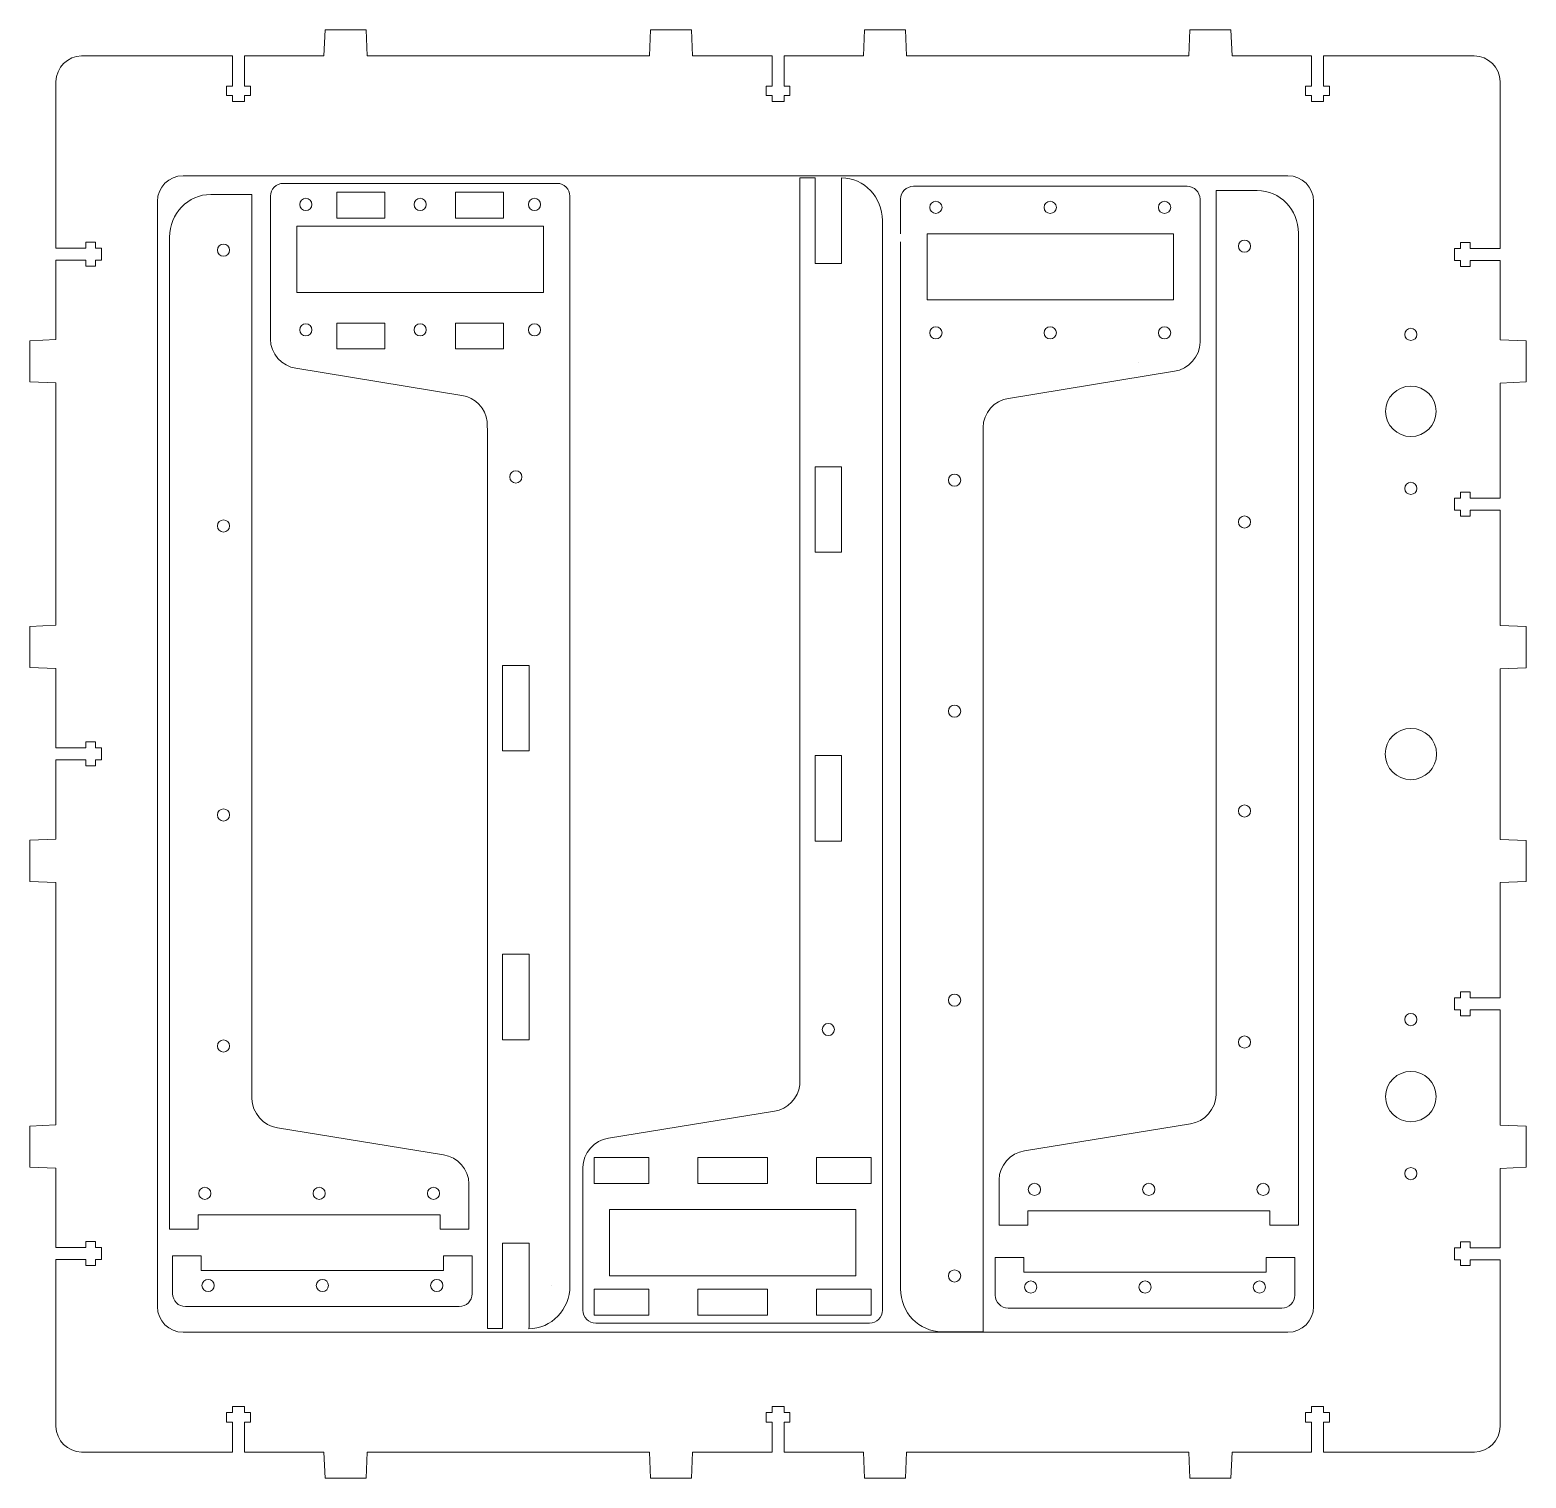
# Model space of a CAD drawing. Header units: inches. Extents: x -117 to 232, y 1197 to 1535.
import ezdxf

# ---------------------------------------------------------------- set-up
doc = ezdxf.new("R2010")
doc.units = ezdxf.units.IN
doc.header["$MEASUREMENT"] = 0
doc.layers.add('Layer 14', color=7, linetype='Continuous')

# ---------------------------------------------------------------- blocks, each defined once
blk = doc.blocks.new('block 5')
at = {"layer": 'Layer 14', "lineweight": 0}
blk.add_open_spline([(97.3, 1244.03), (97.3, 1243.25), (97.94, 1242.61), (98.73, 1242.61), (99.51, 1242.61), (100.15, 1243.25), (100.15, 1244.03), (100.15, 1244.82), (99.51, 1245.46), (98.73, 1245.46), (97.94, 1245.46), (97.3, 1244.82), (97.3, 1244.03)], degree=3, knots=[0, 0, 0, 0, 1, 1, 1, 2, 2, 2, 3, 3, 3, 4, 4, 4, 4], dxfattribs=at)
blk = doc.blocks.new('block 6')
at = {"layer": 'Layer 14', "lineweight": 0}
blk.add_open_spline([(97.3, 1308.48), (97.3, 1307.7), (97.94, 1307.06), (98.73, 1307.06), (99.51, 1307.06), (100.15, 1307.7), (100.15, 1308.48), (100.15, 1309.27), (99.51, 1309.91), (98.73, 1309.91), (97.94, 1309.91), (97.3, 1309.27), (97.3, 1308.48)], degree=3, knots=[0, 0, 0, 0, 1, 1, 1, 2, 2, 2, 3, 3, 3, 4, 4, 4, 4], dxfattribs=at)

msp = doc.modelspace()

# ---------------------------------------------------------------- linework, layer by layer
at = {"layer": 'Layer 14', "lineweight": 0}
for points in [[(5.81, 1499.43), (-58.19, 1499.43)], [(-34.44, 1491.29), (-34.44, 1497.34), (-45.67, 1497.34), (-45.67, 1491.29), (-34.44, 1491.29)], [(-6.72, 1491.29), (-6.72, 1497.34), (-17.94, 1497.34), (-17.94, 1491.29), (-6.72, 1491.29)], [(89.09, 1498.74), (153.09, 1498.74)], [(86.09, 1494.44), (86.09, 1494.44)], [(-84.79, 1486.84), (-84.79, 1254.94)], [(2.61, 1489.39), (2.61, 1473.94), (-54.99, 1473.94), (-54.99, 1489.39), (2.61, 1489.39)], [(92.29, 1487.64), (92.29, 1472.19), (149.89, 1472.19), (149.89, 1487.64), (92.29, 1487.64)], [(179.11, 1487.77), (179.11, 1255.87)], [(86.09, 1241.01), (86.09, 1485.73)], [(-34.44, 1460.74), (-34.44, 1466.79), (-45.67, 1466.79), (-45.67, 1460.74), (-34.44, 1460.74)], [(-6.72, 1460.74), (-6.72, 1466.79), (-17.94, 1466.79), (-17.94, 1460.74), (-6.72, 1460.74)], [(141.81, 1457.6), (141.81, 1457.6)], [(66.11, 1413.19), (72.32, 1413.19), (72.32, 1433.19), (66.11, 1433.19), (66.11, 1413.19)], [(-6.93, 1386.75), (-0.73, 1386.75), (-0.73, 1366.75), (-6.93, 1366.75), (-6.93, 1386.75)], [(66.11, 1345.68), (72.32, 1345.68), (72.32, 1365.68), (66.11, 1365.68), (66.11, 1345.68)], [(-6.93, 1319.24), (-0.73, 1319.24), (-0.73, 1299.24), (-6.93, 1299.24), (-6.93, 1319.24)], [(27.28, 1271.69), (27.28, 1265.64), (14.48, 1265.64), (14.48, 1271.69), (27.28, 1271.69)], [(55.01, 1271.69), (55.01, 1265.64), (38.7, 1265.64), (38.7, 1271.69), (55.01, 1271.69)], [(79.23, 1271.69), (79.23, 1265.64), (66.43, 1265.64), (66.43, 1271.69), (79.23, 1271.69)], [(75.65, 1244.1), (75.65, 1259.55), (18.05, 1259.55), (18.05, 1244.1), (75.65, 1244.1)], [(4.57, 1241.7), (4.57, 1241.7)], [(27.28, 1240.94), (27.28, 1234.89), (14.48, 1234.89), (14.48, 1240.94), (27.28, 1240.94)], [(55, 1240.94), (55, 1234.89), (38.7, 1234.89), (38.7, 1240.94), (55, 1240.94)], [(79.23, 1240.94), (79.23, 1234.89), (66.43, 1234.89), (66.43, 1240.94), (79.23, 1240.94)], [(-81.05, 1236.88), (-17.05, 1236.88)], [(175.24, 1236.53), (111.24, 1236.53)], [(14.85, 1233), (78.85, 1233)]]:
    msp.add_lwpolyline(points, dxfattribs=at)
for points, knots in [([(-38.83, 1535.3), (-38.83, 1535.3), (-48.43, 1535.3), (-48.43, 1535.3), (-48.43, 1535.3), (-48.68, 1529.21), (-48.68, 1529.21), (-48.68, 1529.21), (-67.23, 1529.21), (-67.23, 1529.21), (-67.23, 1529.21), (-67.23, 1522.19), (-67.23, 1522.19), (-67.23, 1522.19), (-65.83, 1522.19), (-65.83, 1522.19), (-65.83, 1522.19), (-65.83, 1519.99), (-65.83, 1519.99), (-65.83, 1519.99), (-67.23, 1519.99), (-67.23, 1519.99), (-67.23, 1519.99), (-67.23, 1518.55), (-67.23, 1518.55), (-67.23, 1518.55), (-70.03, 1518.55), (-70.03, 1518.55), (-70.03, 1518.55), (-70.03, 1519.99), (-70.03, 1519.99), (-70.03, 1519.99), (-71.43, 1519.99), (-71.43, 1519.99), (-71.43, 1519.99), (-71.43, 1522.19), (-71.43, 1522.19), (-71.43, 1522.19), (-70.03, 1522.19), (-70.03, 1522.19), (-70.03, 1522.19), (-70.03, 1529.21), (-70.03, 1529.21), (-70.03, 1529.21), (-86.08, 1529.21), (-86.08, 1529.21), (-86.08, 1529.21), (-105.32, 1529.21), (-105.32, 1529.21), (-108.62, 1529.21), (-111.32, 1526.51), (-111.32, 1523.21), (-111.32, 1523.21), (-111.32, 1503.97), (-111.32, 1503.97), (-111.32, 1503.97), (-111.32, 1500.3), (-111.32, 1500.3), (-111.32, 1500.3), (-111.32, 1484.75), (-111.32, 1484.75), (-111.32, 1484.75), (-111.32, 1484.25), (-111.32, 1484.25), (-111.32, 1484.25), (-104.31, 1484.25), (-104.31, 1484.25), (-104.31, 1484.25), (-104.31, 1485.65), (-104.31, 1485.65), (-104.31, 1485.65), (-102.11, 1485.65), (-102.11, 1485.65), (-102.11, 1485.65), (-102.11, 1484.25), (-102.11, 1484.25), (-102.11, 1484.25), (-100.66, 1484.25), (-100.66, 1484.25), (-100.66, 1484.25), (-100.66, 1481.45), (-100.66, 1481.45), (-100.66, 1481.45), (-102.11, 1481.45), (-102.11, 1481.45), (-102.11, 1481.45), (-102.11, 1480.05), (-102.11, 1480.05), (-102.11, 1480.05), (-104.31, 1480.05), (-104.31, 1480.05), (-104.31, 1480.05), (-104.31, 1481.45), (-104.31, 1481.45), (-104.31, 1481.45), (-111.32, 1481.45), (-111.32, 1481.45), (-111.32, 1481.45), (-111.32, 1480.95), (-111.32, 1480.95), (-111.32, 1480.95), (-111.32, 1462.9), (-111.32, 1462.9), (-111.32, 1462.9), (-117.41, 1462.65), (-117.41, 1462.65), (-117.41, 1462.65), (-117.41, 1453.05), (-117.41, 1453.05), (-117.41, 1453.05), (-111.32, 1452.8), (-111.32, 1452.8), (-111.32, 1452.8), (-111.32, 1396.12), (-111.32, 1396.12), (-111.32, 1396.12), (-117.41, 1395.87), (-117.41, 1395.87), (-117.41, 1395.87), (-117.41, 1386.27), (-117.41, 1386.27), (-117.41, 1386.27), (-111.32, 1386.02), (-111.32, 1386.02), (-111.32, 1386.02), (-111.32, 1367.97), (-111.32, 1367.97), (-111.32, 1367.97), (-111.32, 1367.47), (-111.32, 1367.47), (-111.32, 1367.47), (-104.31, 1367.47), (-104.31, 1367.47), (-104.31, 1367.47), (-104.31, 1368.87), (-104.31, 1368.87), (-104.31, 1368.87), (-102.11, 1368.87), (-102.11, 1368.87), (-102.11, 1368.87), (-102.11, 1367.47), (-102.11, 1367.47), (-102.11, 1367.47), (-100.66, 1367.47), (-100.66, 1367.47), (-100.66, 1367.47), (-100.66, 1364.67), (-100.66, 1364.67), (-100.66, 1364.67), (-102.11, 1364.67), (-102.11, 1364.67), (-102.11, 1364.67), (-102.11, 1363.27), (-102.11, 1363.27), (-102.11, 1363.27), (-104.31, 1363.27), (-104.31, 1363.27), (-104.31, 1363.27), (-104.31, 1364.67), (-104.31, 1364.67), (-104.31, 1364.67), (-111.32, 1364.67), (-111.32, 1364.67), (-111.32, 1364.67), (-111.32, 1364.17), (-111.32, 1364.17), (-111.32, 1364.17), (-111.32, 1346.12), (-111.32, 1346.12), (-111.32, 1346.12), (-117.41, 1345.87), (-117.41, 1345.87), (-117.41, 1345.87), (-117.41, 1336.27), (-117.41, 1336.27), (-117.41, 1336.27), (-111.32, 1336.02), (-111.32, 1336.02), (-111.32, 1336.02), (-111.32, 1279.33), (-111.32, 1279.33), (-111.32, 1279.33), (-117.41, 1279.08), (-117.41, 1279.08), (-117.41, 1279.08), (-117.41, 1269.48), (-117.41, 1269.48), (-117.41, 1269.48), (-111.32, 1269.23), (-111.32, 1269.23), (-111.32, 1269.23), (-111.32, 1251.18), (-111.32, 1251.18), (-111.32, 1251.18), (-111.32, 1250.68), (-111.32, 1250.68), (-111.32, 1250.68), (-104.31, 1250.68), (-104.31, 1250.68), (-104.31, 1250.68), (-104.31, 1252.08), (-104.31, 1252.08), (-104.31, 1252.08), (-102.11, 1252.08), (-102.11, 1252.08), (-102.11, 1252.08), (-102.11, 1250.68), (-102.11, 1250.68), (-102.11, 1250.68), (-100.66, 1250.68), (-100.66, 1250.68), (-100.66, 1250.68), (-100.66, 1247.88), (-100.66, 1247.88), (-100.66, 1247.88), (-102.11, 1247.88), (-102.11, 1247.88), (-102.11, 1247.88), (-102.11, 1246.48), (-102.11, 1246.48), (-102.11, 1246.48), (-104.31, 1246.48), (-104.31, 1246.48), (-104.31, 1246.48), (-104.31, 1247.88), (-104.31, 1247.88), (-104.31, 1247.88), (-111.32, 1247.88), (-111.32, 1247.88), (-111.32, 1247.88), (-111.32, 1247.38), (-111.32, 1247.38), (-111.32, 1247.38), (-111.32, 1231.83), (-111.32, 1231.83), (-111.32, 1231.83), (-111.32, 1208.88), (-111.32, 1208.88), (-111.32, 1205.58), (-108.62, 1202.88), (-105.32, 1202.88), (-105.32, 1202.88), (-86.08, 1202.88), (-86.08, 1202.88), (-86.08, 1202.88), (-70.53, 1202.88), (-70.53, 1202.88), (-70.53, 1202.88), (-70.03, 1202.88), (-70.03, 1202.88), (-70.03, 1202.88), (-70.03, 1209.89), (-70.03, 1209.89), (-70.03, 1209.89), (-71.43, 1209.89), (-71.43, 1209.89), (-71.43, 1209.89), (-71.43, 1212.09), (-71.43, 1212.09), (-71.43, 1212.09), (-70.03, 1212.09), (-70.03, 1212.09), (-70.03, 1212.09), (-70.03, 1213.54), (-70.03, 1213.54), (-70.03, 1213.54), (-67.23, 1213.54), (-67.23, 1213.54), (-67.23, 1213.54), (-67.23, 1212.09), (-67.23, 1212.09), (-67.23, 1212.09), (-65.83, 1212.09), (-65.83, 1212.09), (-65.83, 1212.09), (-65.83, 1209.89), (-65.83, 1209.89), (-65.83, 1209.89), (-67.23, 1209.89), (-67.23, 1209.89), (-67.23, 1209.89), (-67.23, 1202.88), (-67.23, 1202.88), (-67.23, 1202.88), (-66.73, 1202.88), (-66.73, 1202.88), (-66.73, 1202.88), (-48.68, 1202.88), (-48.68, 1202.88), (-48.68, 1202.88), (-48.43, 1196.79), (-48.43, 1196.79), (-48.43, 1196.79), (-38.83, 1196.79), (-38.83, 1196.79), (-38.83, 1196.79), (-38.58, 1202.88), (-38.58, 1202.88), (-38.58, 1202.88), (27.4, 1202.88), (27.4, 1202.88), (27.4, 1202.88), (27.65, 1196.79), (27.65, 1196.79), (27.65, 1196.79), (37.25, 1196.79), (37.25, 1196.79), (37.25, 1196.79), (37.5, 1202.88), (37.5, 1202.88), (37.5, 1202.88), (55.55, 1202.88), (55.55, 1202.88), (55.55, 1202.88), (56.05, 1202.88), (56.05, 1202.88), (56.05, 1202.88), (56.05, 1209.89), (56.05, 1209.89), (56.05, 1209.89), (54.65, 1209.89), (54.65, 1209.89), (54.65, 1209.89), (54.65, 1212.09), (54.65, 1212.09), (54.65, 1212.09), (56.05, 1212.09), (56.05, 1212.09), (56.05, 1212.09), (56.05, 1213.54), (56.05, 1213.54), (56.05, 1213.54), (58.85, 1213.54), (58.85, 1213.54), (58.85, 1213.54), (58.85, 1212.09), (58.85, 1212.09), (58.85, 1212.09), (60.25, 1212.09), (60.25, 1212.09), (60.25, 1212.09), (60.25, 1209.89), (60.25, 1209.89), (60.25, 1209.89), (58.85, 1209.89), (58.85, 1209.89), (58.85, 1209.89), (58.85, 1202.88), (58.85, 1202.88), (58.85, 1202.88), (59.35, 1202.88), (59.35, 1202.88), (59.35, 1202.88), (77.4, 1202.88), (77.4, 1202.88), (77.4, 1202.88), (77.65, 1196.79), (77.65, 1196.79), (77.65, 1196.79), (87.25, 1196.79), (87.25, 1196.79), (87.25, 1196.79), (87.5, 1202.88), (87.5, 1202.88), (87.5, 1202.88), (153.47, 1202.88), (153.47, 1202.88), (153.47, 1202.88), (153.72, 1196.79), (153.72, 1196.79), (153.72, 1196.79), (163.32, 1196.79), (163.32, 1196.79), (163.32, 1196.79), (163.57, 1202.88), (163.57, 1202.88), (163.57, 1202.88), (181.62, 1202.88), (181.62, 1202.88), (181.62, 1202.88), (182.12, 1202.88), (182.12, 1202.88), (182.12, 1202.88), (182.12, 1209.89), (182.12, 1209.89), (182.12, 1209.89), (180.72, 1209.89), (180.72, 1209.89), (180.72, 1209.89), (180.72, 1212.09), (180.72, 1212.09), (180.72, 1212.09), (182.12, 1212.09), (182.12, 1212.09), (182.12, 1212.09), (182.12, 1213.54), (182.12, 1213.54), (182.12, 1213.54), (184.92, 1213.54), (184.92, 1213.54), (184.92, 1213.54), (184.92, 1212.09), (184.92, 1212.09), (184.92, 1212.09), (186.32, 1212.09), (186.32, 1212.09), (186.32, 1212.09), (186.32, 1209.89), (186.32, 1209.89), (186.32, 1209.89), (184.92, 1209.89), (184.92, 1209.89), (184.92, 1209.89), (184.92, 1202.88), (184.92, 1202.88), (184.92, 1202.88), (185.42, 1202.88), (185.42, 1202.88), (185.42, 1202.88), (200.97, 1202.88), (200.97, 1202.88), (200.97, 1202.88), (204.13, 1202.88), (204.13, 1202.88), (204.13, 1202.88), (220.22, 1202.88), (220.22, 1202.88), (223.52, 1202.88), (226.22, 1205.58), (226.22, 1208.88), (226.22, 1208.88), (226.22, 1228.12), (226.22, 1228.12), (226.22, 1228.12), (226.22, 1247.34), (226.22, 1247.34), (226.22, 1247.34), (226.22, 1247.84), (226.22, 1247.84), (226.22, 1247.84), (219.2, 1247.84), (219.2, 1247.84), (219.2, 1247.84), (219.2, 1246.44), (219.2, 1246.44), (219.2, 1246.44), (217, 1246.44), (217, 1246.44), (217, 1246.44), (217, 1247.84), (217, 1247.84), (217, 1247.84), (215.56, 1247.84), (215.56, 1247.84), (215.56, 1247.84), (215.56, 1250.64), (215.56, 1250.64), (215.56, 1250.64), (217, 1250.64), (217, 1250.64), (217, 1250.64), (217, 1252.04), (217, 1252.04), (217, 1252.04), (219.2, 1252.04), (219.2, 1252.04), (219.2, 1252.04), (219.2, 1250.64), (219.2, 1250.64), (219.2, 1250.64), (226.22, 1250.64), (226.22, 1250.64), (226.22, 1250.64), (226.22, 1251.14), (226.22, 1251.14), (226.22, 1251.14), (226.22, 1269.19), (226.22, 1269.19), (226.22, 1269.19), (232.31, 1269.44), (232.31, 1269.44), (232.31, 1269.44), (232.31, 1279.04), (232.31, 1279.04), (232.31, 1279.04), (226.22, 1279.29), (226.22, 1279.29), (226.22, 1279.29), (226.22, 1305.73), (226.22, 1305.73), (226.22, 1305.73), (226.22, 1306.23), (226.22, 1306.23), (226.22, 1306.23), (219.2, 1306.23), (219.2, 1306.23), (219.2, 1306.23), (219.2, 1304.83), (219.2, 1304.83), (219.2, 1304.83), (217, 1304.83), (217, 1304.83), (217, 1304.83), (217, 1306.23), (217, 1306.23), (217, 1306.23), (215.56, 1306.23), (215.56, 1306.23), (215.56, 1306.23), (215.56, 1309.03), (215.56, 1309.03), (215.56, 1309.03), (217, 1309.03), (217, 1309.03), (217, 1309.03), (217, 1310.43), (217, 1310.43), (217, 1310.43), (219.2, 1310.43), (219.2, 1310.43), (219.2, 1310.43), (219.2, 1309.03), (219.2, 1309.03), (219.2, 1309.03), (226.22, 1309.03), (226.22, 1309.03), (226.22, 1309.03), (226.22, 1309.53), (226.22, 1309.53), (226.22, 1309.53), (226.22, 1335.97), (226.22, 1335.97), (226.22, 1335.97), (232.31, 1336.22), (232.31, 1336.22), (232.31, 1336.22), (232.31, 1345.82), (232.31, 1345.82), (232.31, 1345.82), (226.22, 1346.07), (226.22, 1346.07), (226.22, 1346.07), (226.22, 1385.97), (226.22, 1385.97), (226.22, 1385.97), (232.31, 1386.22), (232.31, 1386.22), (232.31, 1386.22), (232.31, 1395.82), (232.31, 1395.82), (232.31, 1395.82), (226.22, 1396.07), (226.22, 1396.07), (226.22, 1396.07), (226.22, 1422.51), (226.22, 1422.51), (226.22, 1422.51), (226.22, 1423.01), (226.22, 1423.01), (226.22, 1423.01), (219.2, 1423.01), (219.2, 1423.01), (219.2, 1423.01), (219.2, 1421.61), (219.2, 1421.61), (219.2, 1421.61), (217, 1421.61), (217, 1421.61), (217, 1421.61), (217, 1423.01), (217, 1423.01), (217, 1423.01), (215.56, 1423.01), (215.56, 1423.01), (215.56, 1423.01), (215.56, 1425.81), (215.56, 1425.81), (215.56, 1425.81), (217, 1425.81), (217, 1425.81), (217, 1425.81), (217, 1427.21), (217, 1427.21), (217, 1427.21), (219.2, 1427.21), (219.2, 1427.21), (219.2, 1427.21), (219.2, 1425.81), (219.2, 1425.81), (219.2, 1425.81), (226.22, 1425.81), (226.22, 1425.81), (226.22, 1425.81), (226.22, 1426.31), (226.22, 1426.31), (226.22, 1426.31), (226.22, 1452.76), (226.22, 1452.76), (226.22, 1452.76), (232.31, 1453.01), (232.31, 1453.01), (232.31, 1453.01), (232.31, 1462.61), (232.31, 1462.61), (232.31, 1462.61), (226.22, 1462.86), (226.22, 1462.86), (226.22, 1462.86), (226.22, 1480.91), (226.22, 1480.91), (226.22, 1480.91), (226.22, 1481.41), (226.22, 1481.41), (226.22, 1481.41), (219.2, 1481.41), (219.2, 1481.41), (219.2, 1481.41), (219.2, 1480.01), (219.2, 1480.01), (219.2, 1480.01), (217, 1480.01), (217, 1480.01), (217, 1480.01), (217, 1481.41), (217, 1481.41), (217, 1481.41), (215.56, 1481.41), (215.56, 1481.41), (215.56, 1481.41), (215.56, 1484.21), (215.56, 1484.21), (215.56, 1484.21), (217, 1484.21), (217, 1484.21), (217, 1484.21), (217, 1485.61), (217, 1485.61), (217, 1485.61), (219.2, 1485.61), (219.2, 1485.61), (219.2, 1485.61), (219.2, 1484.21), (219.2, 1484.21), (219.2, 1484.21), (226.22, 1484.21), (226.22, 1484.21), (226.22, 1484.21), (226.22, 1484.71), (226.22, 1484.71), (226.22, 1484.71), (226.22, 1500.26), (226.22, 1500.26), (226.22, 1500.26), (226.22, 1523.21), (226.22, 1523.21), (226.22, 1526.51), (223.51, 1529.21), (220.21, 1529.21), (220.21, 1529.21), (200.98, 1529.21), (200.98, 1529.21), (200.98, 1529.21), (185.42, 1529.21), (185.42, 1529.21), (185.42, 1529.21), (184.92, 1529.21), (184.92, 1529.21), (184.92, 1529.21), (184.92, 1522.19), (184.92, 1522.19), (184.92, 1522.19), (186.32, 1522.19), (186.32, 1522.19), (186.32, 1522.19), (186.32, 1519.99), (186.32, 1519.99), (186.32, 1519.99), (184.92, 1519.99), (184.92, 1519.99), (184.92, 1519.99), (184.92, 1518.55), (184.92, 1518.55), (184.92, 1518.55), (182.12, 1518.55), (182.12, 1518.55), (182.12, 1518.55), (182.12, 1519.99), (182.12, 1519.99), (182.12, 1519.99), (180.72, 1519.99), (180.72, 1519.99), (180.72, 1519.99), (180.72, 1522.19), (180.72, 1522.19), (180.72, 1522.19), (182.12, 1522.19), (182.12, 1522.19), (182.12, 1522.19), (182.12, 1529.21), (182.12, 1529.21), (182.12, 1529.21), (181.62, 1529.21), (181.62, 1529.21), (181.62, 1529.21), (163.57, 1529.21), (163.57, 1529.21), (163.57, 1529.21), (163.32, 1535.3), (163.32, 1535.3), (163.32, 1535.3), (153.72, 1535.3), (153.72, 1535.3), (153.72, 1535.3), (153.47, 1529.21), (153.47, 1529.21), (153.47, 1529.21), (87.5, 1529.21), (87.5, 1529.21), (87.5, 1529.21), (87.25, 1535.3), (87.25, 1535.3), (87.25, 1535.3), (77.65, 1535.3), (77.65, 1535.3), (77.65, 1535.3), (77.4, 1529.21), (77.4, 1529.21), (77.4, 1529.21), (58.85, 1529.21), (58.85, 1529.21), (58.85, 1529.21), (58.85, 1522.19), (58.85, 1522.19), (58.85, 1522.19), (60.25, 1522.19), (60.25, 1522.19), (60.25, 1522.19), (60.25, 1519.99), (60.25, 1519.99), (60.25, 1519.99), (58.85, 1519.99), (58.85, 1519.99), (58.85, 1519.99), (58.85, 1518.55), (58.85, 1518.55), (58.85, 1518.55), (56.05, 1518.55), (56.05, 1518.55), (56.05, 1518.55), (56.05, 1519.99), (56.05, 1519.99), (56.05, 1519.99), (54.65, 1519.99), (54.65, 1519.99), (54.65, 1519.99), (54.65, 1522.19), (54.65, 1522.19), (54.65, 1522.19), (56.05, 1522.19), (56.05, 1522.19), (56.05, 1522.19), (56.05, 1529.21), (56.05, 1529.21), (56.05, 1529.21), (37.5, 1529.21), (37.5, 1529.21), (37.5, 1529.21), (37.25, 1535.3), (37.25, 1535.3), (37.25, 1535.3), (27.65, 1535.3), (27.65, 1535.3), (27.65, 1535.3), (27.4, 1529.21), (27.4, 1529.21), (27.4, 1529.21), (-38.58, 1529.21), (-38.58, 1529.21), (-38.58, 1529.21), (-38.83, 1535.3), (-38.83, 1535.3)], [0, 0, 0, 0, 1, 1, 1, 2, 2, 2, 3, 3, 3, 4, 4, 4, 5, 5, 5, 6, 6, 6, 7, 7, 7, 8, 8, 8, 9, 9, 9, 10, 10, 10, 11, 11, 11, 12, 12, 12, 13, 13, 13, 14, 14, 14, 15, 15, 15, 16, 16, 16, 17, 17, 17, 18, 18, 18, 19, 19, 19, 20, 20, 20, 21, 21, 21, 22, 22, 22, 23, 23, 23, 24, 24, 24, 25, 25, 25, 26, 26, 26, 27, 27, 27, 28, 28, 28, 29, 29, 29, 30, 30, 30, 31, 31, 31, 32, 32, 32, 33, 33, 33, 34, 34, 34, 35, 35, 35, 36, 36, 36, 37, 37, 37, 38, 38, 38, 39, 39, 39, 40, 40, 40, 41, 41, 41, 42, 42, 42, 43, 43, 43, 44, 44, 44, 45, 45, 45, 46, 46, 46, 47, 47, 47, 48, 48, 48, 49, 49, 49, 50, 50, 50, 51, 51, 51, 52, 52, 52, 53, 53, 53, 54, 54, 54, 55, 55, 55, 56, 56, 56, 57, 57, 57, 58, 58, 58, 59, 59, 59, 60, 60, 60, 61, 61, 61, 62, 62, 62, 63, 63, 63, 64, 64, 64, 65, 65, 65, 66, 66, 66, 67, 67, 67, 68, 68, 68, 69, 69, 69, 70, 70, 70, 71, 71, 71, 72, 72, 72, 73, 73, 73, 74, 74, 74, 75, 75, 75, 76, 76, 76, 77, 77, 77, 78, 78, 78, 79, 79, 79, 80, 80, 80, 81, 81, 81, 82, 82, 82, 83, 83, 83, 84, 84, 84, 85, 85, 85, 86, 86, 86, 87, 87, 87, 88, 88, 88, 89, 89, 89, 90, 90, 90, 91, 91, 91, 92, 92, 92, 93, 93, 93, 94, 94, 94, 95, 95, 95, 96, 96, 96, 97, 97, 97, 98, 98, 98, 99, 99, 99, 100, 100, 100, 101, 101, 101, 102, 102, 102, 103, 103, 103, 104, 104, 104, 105, 105, 105, 106, 106, 106, 107, 107, 107, 108, 108, 108, 109, 109, 109, 110, 110, 110, 111, 111, 111, 112, 112, 112, 113, 113, 113, 114, 114, 114, 115, 115, 115, 116, 116, 116, 117, 117, 117, 118, 118, 118, 119, 119, 119, 120, 120, 120, 121, 121, 121, 122, 122, 122, 123, 123, 123, 124, 124, 124, 125, 125, 125, 126, 126, 126, 127, 127, 127, 128, 128, 128, 129, 129, 129, 130, 130, 130, 131, 131, 131, 132, 132, 132, 133, 133, 133, 134, 134, 134, 135, 135, 135, 136, 136, 136, 137, 137, 137, 138, 138, 138, 139, 139, 139, 140, 140, 140, 141, 141, 141, 142, 142, 142, 143, 143, 143, 144, 144, 144, 145, 145, 145, 146, 146, 146, 147, 147, 147, 148, 148, 148, 149, 149, 149, 150, 150, 150, 151, 151, 151, 152, 152, 152, 153, 153, 153, 154, 154, 154, 155, 155, 155, 156, 156, 156, 157, 157, 157, 158, 158, 158, 159, 159, 159, 160, 160, 160, 161, 161, 161, 162, 162, 162, 163, 163, 163, 164, 164, 164, 165, 165, 165, 166, 166, 166, 167, 167, 167, 168, 168, 168, 169, 169, 169, 170, 170, 170, 171, 171, 171, 172, 172, 172, 173, 173, 173, 174, 174, 174, 175, 175, 175, 176, 176, 176, 177, 177, 177, 178, 178, 178, 179, 179, 179, 180, 180, 180, 181, 181, 181, 182, 182, 182, 183, 183, 183, 184, 184, 184, 185, 185, 185, 186, 186, 186, 187, 187, 187, 188, 188, 188, 189, 189, 189, 190, 190, 190, 191, 191, 191, 192, 192, 192, 193, 193, 193, 194, 194, 194, 195, 195, 195, 196, 196, 196, 197, 197, 197, 198, 198, 198, 199, 199, 199, 200, 200, 200, 201, 201, 201, 202, 202, 202, 203, 203, 203, 204, 204, 204, 205, 205, 205, 206, 206, 206, 207, 207, 207, 208, 208, 208, 209, 209, 209, 210, 210, 210, 211, 211, 211, 212, 212, 212, 213, 213, 213, 214, 214, 214, 215, 215, 215, 216, 216, 216, 217, 217, 217, 218, 218, 218, 219, 219, 219, 220, 220, 220, 221, 221, 221, 222, 222, 222, 223, 223, 223, 224, 224, 224, 225, 225, 225, 226, 226, 226, 227, 227, 227, 228, 228, 228, 229, 229, 229, 230, 230, 230, 231, 231, 231, 232, 232, 232, 233, 233, 233, 234, 234, 234, 235, 235, 235, 236, 236, 236, 237, 237, 237, 238, 238, 238, 239, 239, 239, 240, 240, 240, 241, 241, 241, 242, 242, 242, 243, 243, 243, 244, 244, 244, 245, 245, 245, 246, 246, 246, 247, 247, 247, 248, 248, 248, 249, 249, 249, 250, 250, 250, 251, 251, 251, 252, 252, 252, 253, 253, 253, 254, 254, 254, 255, 255, 255, 256, 256, 256, 257, 257, 257, 258, 258, 258, 259, 259, 259, 260, 260, 260, 260]), ([(-81.62, 1501.21), (-84.91, 1501.21), (-87.61, 1498.51), (-87.61, 1495.21), (-87.61, 1495.21), (-87.61, 1236.88), (-87.61, 1236.88), (-87.61, 1233.58), (-84.91, 1230.88), (-81.61, 1230.88), (-81.61, 1230.88), (176.64, 1230.88), (176.64, 1230.88), (179.94, 1230.88), (182.64, 1233.58), (182.64, 1236.88), (182.64, 1236.88), (182.64, 1495.21), (182.64, 1495.21), (182.64, 1498.51), (179.94, 1501.21), (176.64, 1501.21), (176.64, 1501.21), (-81.62, 1501.21), (-81.62, 1501.21)], [0, 0, 0, 0, 1, 1, 1, 2, 2, 2, 3, 3, 3, 4, 4, 4, 5, 5, 5, 6, 6, 6, 7, 7, 7, 8, 8, 8, 8]), ([(78.85, 1233), (80.5, 1233), (81.85, 1234.35), (81.85, 1236), (81.85, 1236), (81.85, 1487.55), (81.85, 1487.55), (81.85, 1487.55), (81.85, 1490.73), (81.85, 1490.73), (81.85, 1496.19), (77.57, 1500.67), (72.32, 1500.73), (72.32, 1500.73), (72.32, 1480.73), (72.32, 1480.73), (72.32, 1480.73), (66.11, 1480.73), (66.11, 1480.73), (66.11, 1480.73), (66.11, 1500.69), (66.11, 1500.69), (66.11, 1500.69), (66.11, 1500.71), (66.11, 1500.71), (66.11, 1500.71), (62.58, 1500.69), (62.58, 1500.69), (62.58, 1500.69), (62.58, 1480.69), (62.58, 1480.69), (62.58, 1480.69), (62.58, 1419.69), (62.58, 1419.69), (62.58, 1419.69), (62.58, 1288.69), (62.58, 1288.69), (62.58, 1288.69), (62.54, 1288.69), (62.54, 1288.69), (62.21, 1285.65), (59.68, 1282.97), (56.62, 1282.57), (56.62, 1282.57), (17.8, 1276.22), (17.8, 1276.22), (14.53, 1275.79), (11.85, 1272.75), (11.85, 1269.44), (11.85, 1269.44), (11.85, 1239.94), (11.85, 1239.94), (11.85, 1239.94), (11.85, 1236), (11.85, 1236), (11.85, 1234.35), (13.2, 1233), (14.85, 1233)], [0, 0, 0, 0, 1, 1, 1, 2, 2, 2, 3, 3, 3, 4, 4, 4, 5, 5, 5, 6, 6, 6, 7, 7, 7, 8, 8, 8, 9, 9, 9, 10, 10, 10, 11, 11, 11, 12, 12, 12, 13, 13, 13, 14, 14, 14, 15, 15, 15, 16, 16, 16, 17, 17, 17, 18, 18, 18, 19, 19, 19, 19]), ([(-84.79, 1254.94), (-84.79, 1254.94), (-78.09, 1254.94), (-78.09, 1254.94), (-78.09, 1254.94), (-78.09, 1258.34), (-78.09, 1258.34), (-78.09, 1258.34), (-21.49, 1258.34), (-21.49, 1258.34), (-21.49, 1258.34), (-21.49, 1254.94), (-21.49, 1254.94), (-21.49, 1254.94), (-14.79, 1254.94), (-14.79, 1254.94), (-14.79, 1254.94), (-14.79, 1265.56), (-14.79, 1265.56), (-14.79, 1268.86), (-17.47, 1271.91), (-20.74, 1272.33), (-20.74, 1272.33), (-59.56, 1278.69), (-59.56, 1278.69), (-62.83, 1279.11), (-65.51, 1282.16), (-65.51, 1285.46), (-65.51, 1285.46), (-65.51, 1293.07), (-65.51, 1293.07), (-65.51, 1293.07), (-65.51, 1488.72), (-65.51, 1488.72), (-65.51, 1488.72), (-65.51, 1496.84), (-65.51, 1496.84), (-65.51, 1496.84), (-72.22, 1496.84), (-72.22, 1496.84), (-72.22, 1496.84), (-75.15, 1496.84), (-75.15, 1496.84), (-80.45, 1496.84), (-84.79, 1492.34), (-84.79, 1486.84)], [0, 0, 0, 0, 1, 1, 1, 2, 2, 2, 3, 3, 3, 4, 4, 4, 5, 5, 5, 6, 6, 6, 7, 7, 7, 8, 8, 8, 9, 9, 9, 10, 10, 10, 11, 11, 11, 12, 12, 12, 13, 13, 13, 14, 14, 14, 15, 15, 15, 15]), ([(8.81, 1241.7), (8.81, 1236.2), (4.47, 1231.7), (-0.83, 1231.7), (-0.83, 1231.7), (-0.73, 1232.24), (-0.73, 1232.24), (-0.73, 1232.24), (-0.73, 1251.7), (-0.73, 1251.7), (-0.73, 1251.7), (-6.93, 1251.7), (-6.93, 1251.7), (-6.93, 1251.7), (-6.93, 1231.74), (-6.93, 1231.74), (-6.93, 1231.74), (-7.03, 1231.74), (-7.03, 1231.74), (-7.03, 1231.74), (-10.47, 1231.74), (-10.47, 1231.74), (-10.47, 1231.74), (-10.47, 1312.74), (-10.47, 1312.74), (-10.47, 1312.74), (-10.47, 1440.72), (-10.47, 1440.72), (-10.47, 1440.72), (-10.51, 1443.74), (-10.51, 1443.74), (-10.84, 1446.78), (-13.37, 1449.46), (-16.42, 1449.86), (-16.42, 1449.86), (-55.24, 1456.21), (-55.24, 1456.21), (-58.51, 1456.64), (-61.19, 1459.69), (-61.19, 1462.99), (-61.19, 1462.99), (-61.19, 1492.49), (-61.19, 1492.49), (-61.19, 1492.49), (-61.19, 1496.43), (-61.19, 1496.43), (-61.19, 1498.08), (-59.84, 1499.43), (-58.19, 1499.43)], [0, 0, 0, 0, 1, 1, 1, 2, 2, 2, 3, 3, 3, 4, 4, 4, 5, 5, 5, 6, 6, 6, 7, 7, 7, 8, 8, 8, 9, 9, 9, 10, 10, 10, 11, 11, 11, 12, 12, 12, 13, 13, 13, 14, 14, 14, 15, 15, 15, 16, 16, 16, 16]), ([(5.81, 1499.43), (7.46, 1499.43), (8.81, 1498.08), (8.81, 1496.43), (8.81, 1496.43), (8.81, 1244.88), (8.81, 1244.88), (8.81, 1244.88), (8.81, 1241.7), (8.81, 1241.7)], [0, 0, 0, 0, 1, 1, 1, 2, 2, 2, 3, 3, 3, 3]), ([(89.09, 1498.74), (87.44, 1498.74), (86.09, 1497.39), (86.09, 1495.74), (86.09, 1495.74), (86.09, 1487.63), (86.09, 1487.63)], [0, 0, 0, 0, 1, 1, 1, 2, 2, 2, 2]), ([(153.09, 1498.74), (154.74, 1498.74), (156.09, 1497.39), (156.09, 1495.74), (156.09, 1495.74), (156.09, 1462.3), (156.09, 1462.3), (156.09, 1459), (153.41, 1455.95), (150.14, 1455.52), (150.14, 1455.52), (111.32, 1449.17), (111.32, 1449.17), (108.05, 1448.74), (105.37, 1445.69), (105.37, 1442.39), (105.37, 1442.39), (105.37, 1231.01), (105.37, 1231.01), (105.37, 1231.01), (98.93, 1231.01), (98.93, 1231.01), (98.93, 1231.01), (95.73, 1231.01), (95.73, 1231.01), (90.43, 1231.01), (86.09, 1235.51), (86.09, 1241.01)], [0, 0, 0, 0, 1, 1, 1, 2, 2, 2, 3, 3, 3, 4, 4, 4, 5, 5, 5, 6, 6, 6, 7, 7, 7, 8, 8, 8, 9, 9, 9, 9]), ([(179.11, 1255.87), (179.11, 1255.87), (172.41, 1255.87), (172.41, 1255.87), (172.41, 1255.87), (172.41, 1259.27), (172.41, 1259.27), (172.41, 1259.27), (115.81, 1259.27), (115.81, 1259.27), (115.81, 1259.27), (115.81, 1255.87), (115.81, 1255.87), (115.81, 1255.87), (109.11, 1255.87), (109.11, 1255.87), (109.11, 1255.87), (109.11, 1266.49), (109.11, 1266.49), (109.11, 1269.79), (111.79, 1272.83), (115.06, 1273.26), (115.06, 1273.26), (153.88, 1279.61), (153.88, 1279.61), (157.15, 1280.04), (159.83, 1283.09), (159.83, 1286.39), (159.83, 1286.39), (159.83, 1294), (159.83, 1294), (159.83, 1294), (159.83, 1489.65), (159.83, 1489.65), (159.83, 1489.65), (159.83, 1497.77), (159.83, 1497.77), (159.83, 1497.77), (166.54, 1497.77), (166.54, 1497.77), (166.54, 1497.77), (169.47, 1497.77), (169.47, 1497.77), (174.77, 1497.77), (179.11, 1493.27), (179.11, 1487.77)], [0, 0, 0, 0, 1, 1, 1, 2, 2, 2, 3, 3, 3, 4, 4, 4, 5, 5, 5, 6, 6, 6, 7, 7, 7, 8, 8, 8, 9, 9, 9, 10, 10, 10, 11, 11, 11, 12, 12, 12, 13, 13, 13, 14, 14, 14, 15, 15, 15, 15]), ([(-51.49, 1494.51), (-51.49, 1493.73), (-52.13, 1493.09), (-52.92, 1493.09), (-53.7, 1493.09), (-54.34, 1493.73), (-54.34, 1494.51), (-54.34, 1495.3), (-53.7, 1495.94), (-52.92, 1495.94), (-52.13, 1495.94), (-51.49, 1495.3), (-51.49, 1494.51)], [0, 0, 0, 0, 1, 1, 1, 2, 2, 2, 3, 3, 3, 4, 4, 4, 4]), ([(-24.77, 1494.51), (-24.77, 1493.73), (-25.41, 1493.09), (-26.19, 1493.09), (-26.98, 1493.09), (-27.62, 1493.73), (-27.62, 1494.51), (-27.62, 1495.3), (-26.98, 1495.94), (-26.19, 1495.94), (-25.41, 1495.94), (-24.77, 1495.3), (-24.77, 1494.51)], [0, 0, 0, 0, 1, 1, 1, 2, 2, 2, 3, 3, 3, 4, 4, 4, 4]), ([(1.96, 1494.51), (1.96, 1493.73), (1.32, 1493.09), (0.53, 1493.09), (-0.26, 1493.09), (-0.89, 1493.73), (-0.89, 1494.51), (-0.89, 1495.3), (-0.26, 1495.94), (0.53, 1495.94), (1.32, 1495.94), (1.96, 1495.3), (1.96, 1494.51)], [0, 0, 0, 0, 1, 1, 1, 2, 2, 2, 3, 3, 3, 4, 4, 4, 4]), ([(92.94, 1493.82), (92.94, 1493.04), (93.58, 1492.4), (94.36, 1492.4), (95.15, 1492.4), (95.79, 1493.04), (95.79, 1493.82), (95.79, 1494.61), (95.15, 1495.25), (94.36, 1495.25), (93.58, 1495.25), (92.94, 1494.61), (92.94, 1493.82)], [0, 0, 0, 0, 1, 1, 1, 2, 2, 2, 3, 3, 3, 4, 4, 4, 4]), ([(119.66, 1493.82), (119.66, 1493.03), (120.3, 1492.4), (121.09, 1492.4), (121.88, 1492.4), (122.51, 1493.03), (122.51, 1493.82), (122.51, 1494.61), (121.88, 1495.25), (121.09, 1495.25), (120.3, 1495.25), (119.66, 1494.61), (119.66, 1493.82)], [0, 0, 0, 0, 1, 1, 1, 2, 2, 2, 3, 3, 3, 4, 4, 4, 4]), ([(146.39, 1493.82), (146.39, 1493.03), (147.03, 1492.4), (147.81, 1492.4), (148.6, 1492.4), (149.24, 1493.03), (149.24, 1493.82), (149.24, 1494.61), (148.6, 1495.25), (147.81, 1495.25), (147.03, 1495.25), (146.39, 1494.61), (146.39, 1493.82)], [0, 0, 0, 0, 1, 1, 1, 2, 2, 2, 3, 3, 3, 4, 4, 4, 4]), ([(-73.58, 1483.82), (-73.58, 1484.61), (-72.94, 1485.24), (-72.15, 1485.24), (-71.37, 1485.24), (-70.73, 1484.61), (-70.73, 1483.82), (-70.73, 1483.03), (-71.37, 1482.39), (-72.15, 1482.39), (-72.94, 1482.39), (-73.58, 1483.03), (-73.58, 1483.82)], [0, 0, 0, 0, 1, 1, 1, 2, 2, 2, 3, 3, 3, 4, 4, 4, 4]), ([(167.89, 1484.75), (167.89, 1485.53), (167.26, 1486.17), (166.47, 1486.17), (165.68, 1486.17), (165.05, 1485.53), (165.05, 1484.75), (165.05, 1483.96), (165.68, 1483.32), (166.47, 1483.32), (167.26, 1483.32), (167.89, 1483.96), (167.89, 1484.75)], [0, 0, 0, 0, 1, 1, 1, 2, 2, 2, 3, 3, 3, 4, 4, 4, 4]), ([(-51.49, 1465.2), (-51.49, 1464.41), (-52.13, 1463.77), (-52.92, 1463.77), (-53.7, 1463.77), (-54.34, 1464.41), (-54.34, 1465.2), (-54.34, 1465.99), (-53.7, 1466.62), (-52.92, 1466.62), (-52.13, 1466.62), (-51.49, 1465.99), (-51.49, 1465.2)], [0, 0, 0, 0, 1, 1, 1, 2, 2, 2, 3, 3, 3, 4, 4, 4, 4]), ([(-24.77, 1465.2), (-24.77, 1464.41), (-25.4, 1463.77), (-26.19, 1463.77), (-26.98, 1463.77), (-27.62, 1464.41), (-27.62, 1465.2), (-27.62, 1465.99), (-26.98, 1466.62), (-26.19, 1466.62), (-25.4, 1466.62), (-24.77, 1465.99), (-24.77, 1465.2)], [0, 0, 0, 0, 1, 1, 1, 2, 2, 2, 3, 3, 3, 4, 4, 4, 4]), ([(1.96, 1465.2), (1.96, 1464.41), (1.32, 1463.77), (0.53, 1463.77), (-0.25, 1463.77), (-0.89, 1464.41), (-0.89, 1465.2), (-0.89, 1465.99), (-0.25, 1466.62), (0.53, 1466.62), (1.32, 1466.62), (1.96, 1465.99), (1.96, 1465.2)], [0, 0, 0, 0, 1, 1, 1, 2, 2, 2, 3, 3, 3, 4, 4, 4, 4]), ([(92.94, 1464.51), (92.94, 1463.72), (93.58, 1463.08), (94.36, 1463.08), (95.15, 1463.08), (95.79, 1463.72), (95.79, 1464.51), (95.79, 1465.29), (95.15, 1465.93), (94.36, 1465.93), (93.58, 1465.93), (92.94, 1465.29), (92.94, 1464.51)], [0, 0, 0, 0, 1, 1, 1, 2, 2, 2, 3, 3, 3, 4, 4, 4, 4]), ([(119.66, 1464.51), (119.66, 1463.72), (120.3, 1463.08), (121.09, 1463.08), (121.88, 1463.08), (122.51, 1463.72), (122.51, 1464.51), (122.51, 1465.29), (121.88, 1465.93), (121.09, 1465.93), (120.3, 1465.93), (119.66, 1465.29), (119.66, 1464.51)], [0, 0, 0, 0, 1, 1, 1, 2, 2, 2, 3, 3, 3, 4, 4, 4, 4]), ([(146.39, 1464.51), (146.39, 1463.72), (147.03, 1463.08), (147.81, 1463.08), (148.6, 1463.08), (149.24, 1463.72), (149.24, 1464.51), (149.24, 1465.29), (148.6, 1465.93), (147.81, 1465.93), (147.03, 1465.93), (146.39, 1465.29), (146.39, 1464.51)], [0, 0, 0, 0, 1, 1, 1, 2, 2, 2, 3, 3, 3, 4, 4, 4, 4]), ([(205.38, 1465.56), (204.59, 1465.56), (203.95, 1464.92), (203.95, 1464.13), (203.95, 1463.34), (204.59, 1462.71), (205.38, 1462.71), (206.16, 1462.71), (206.8, 1463.34), (206.8, 1464.13), (206.8, 1464.92), (206.16, 1465.56), (205.38, 1465.56)], [0, 0, 0, 0, 1, 1, 1, 2, 2, 2, 3, 3, 3, 4, 4, 4, 4]), ([(205.38, 1452.03), (202.12, 1452.03), (199.48, 1449.39), (199.48, 1446.13), (199.48, 1442.87), (202.12, 1440.23), (205.38, 1440.23), (208.63, 1440.23), (211.28, 1442.87), (211.28, 1446.13), (211.28, 1449.39), (208.63, 1452.03), (205.38, 1452.03)], [0, 0, 0, 0, 1, 1, 1, 2, 2, 2, 3, 3, 3, 4, 4, 4, 4]), ([(-2.41, 1430.8), (-2.41, 1430.01), (-3.04, 1429.38), (-3.83, 1429.38), (-4.62, 1429.38), (-5.26, 1430.01), (-5.26, 1430.8), (-5.26, 1431.59), (-4.62, 1432.23), (-3.83, 1432.23), (-3.04, 1432.23), (-2.41, 1431.59), (-2.41, 1430.8)], [0, 0, 0, 0, 1, 1, 1, 2, 2, 2, 3, 3, 3, 4, 4, 4, 4]), ([(97.3, 1430.07), (97.3, 1429.28), (97.94, 1428.64), (98.73, 1428.64), (99.51, 1428.64), (100.15, 1429.28), (100.15, 1430.07), (100.15, 1430.86), (99.51, 1431.49), (98.73, 1431.49), (97.94, 1431.49), (97.3, 1430.86), (97.3, 1430.07)], [0, 0, 0, 0, 1, 1, 1, 2, 2, 2, 3, 3, 3, 4, 4, 4, 4]), ([(205.38, 1429.56), (204.59, 1429.56), (203.95, 1428.92), (203.95, 1428.13), (203.95, 1427.34), (204.59, 1426.71), (205.38, 1426.71), (206.16, 1426.71), (206.8, 1427.34), (206.8, 1428.13), (206.8, 1428.92), (206.16, 1429.56), (205.38, 1429.56)], [0, 0, 0, 0, 1, 1, 1, 2, 2, 2, 3, 3, 3, 4, 4, 4, 4]), ([(-73.58, 1419.35), (-73.58, 1420.13), (-72.94, 1420.77), (-72.15, 1420.77), (-71.37, 1420.77), (-70.73, 1420.13), (-70.73, 1419.35), (-70.73, 1418.56), (-71.37, 1417.92), (-72.15, 1417.92), (-72.94, 1417.92), (-73.58, 1418.56), (-73.58, 1419.35)], [0, 0, 0, 0, 1, 1, 1, 2, 2, 2, 3, 3, 3, 4, 4, 4, 4]), ([(167.89, 1420.28), (167.89, 1421.06), (167.26, 1421.7), (166.47, 1421.7), (165.68, 1421.7), (165.05, 1421.06), (165.05, 1420.28), (165.05, 1419.49), (165.68, 1418.85), (166.47, 1418.85), (167.26, 1418.85), (167.89, 1419.49), (167.89, 1420.28)], [0, 0, 0, 0, 1, 1, 1, 2, 2, 2, 3, 3, 3, 4, 4, 4, 4]), ([(97.3, 1376.06), (97.3, 1375.27), (97.94, 1374.63), (98.73, 1374.63), (99.51, 1374.63), (100.15, 1375.27), (100.15, 1376.06), (100.15, 1376.85), (99.51, 1377.48), (98.73, 1377.48), (97.94, 1377.48), (97.3, 1376.85), (97.3, 1376.06)], [0, 0, 0, 0, 1, 1, 1, 2, 2, 2, 3, 3, 3, 4, 4, 4, 4]), ([(205.38, 1372.04), (202.06, 1372.04), (199.38, 1369.36), (199.38, 1366.04), (199.38, 1362.73), (202.06, 1360.04), (205.38, 1360.04), (208.69, 1360.04), (211.38, 1362.73), (211.38, 1366.04), (211.38, 1369.36), (208.69, 1372.04), (205.38, 1372.04)], [0, 0, 0, 0, 1, 1, 1, 2, 2, 2, 3, 3, 3, 4, 4, 4, 4]), ([(167.89, 1352.72), (167.89, 1353.51), (167.26, 1354.15), (166.47, 1354.15), (165.68, 1354.15), (165.05, 1353.51), (165.05, 1352.72), (165.05, 1351.93), (165.68, 1351.3), (166.47, 1351.3), (167.26, 1351.3), (167.89, 1351.93), (167.89, 1352.72)], [0, 0, 0, 0, 1, 1, 1, 2, 2, 2, 3, 3, 3, 4, 4, 4, 4]), ([(-73.58, 1351.79), (-73.58, 1352.58), (-72.94, 1353.22), (-72.15, 1353.22), (-71.37, 1353.22), (-70.73, 1352.58), (-70.73, 1351.79), (-70.73, 1351), (-71.37, 1350.37), (-72.15, 1350.37), (-72.94, 1350.37), (-73.58, 1351), (-73.58, 1351.79)], [0, 0, 0, 0, 1, 1, 1, 2, 2, 2, 3, 3, 3, 4, 4, 4, 4]), ([(205.38, 1305.38), (204.59, 1305.38), (203.95, 1304.74), (203.95, 1303.96), (203.95, 1303.17), (204.59, 1302.53), (205.38, 1302.53), (206.16, 1302.53), (206.8, 1303.17), (206.8, 1303.96), (206.8, 1304.74), (206.16, 1305.38), (205.38, 1305.38)], [0, 0, 0, 0, 1, 1, 1, 2, 2, 2, 3, 3, 3, 4, 4, 4, 4]), ([(70.64, 1301.63), (70.64, 1302.42), (70, 1303.06), (69.22, 1303.06), (68.43, 1303.06), (67.79, 1302.42), (67.79, 1301.63), (67.79, 1300.84), (68.43, 1300.21), (69.22, 1300.21), (70, 1300.21), (70.64, 1300.84), (70.64, 1301.63)], [0, 0, 0, 0, 1, 1, 1, 2, 2, 2, 3, 3, 3, 4, 4, 4, 4]), ([(-73.58, 1297.78), (-73.58, 1298.57), (-72.94, 1299.21), (-72.15, 1299.21), (-71.37, 1299.21), (-70.73, 1298.57), (-70.73, 1297.78), (-70.73, 1297), (-71.37, 1296.36), (-72.15, 1296.36), (-72.94, 1296.36), (-73.58, 1297), (-73.58, 1297.78)], [0, 0, 0, 0, 1, 1, 1, 2, 2, 2, 3, 3, 3, 4, 4, 4, 4]), ([(167.89, 1298.71), (167.89, 1299.5), (167.26, 1300.14), (166.47, 1300.14), (165.68, 1300.14), (165.05, 1299.5), (165.05, 1298.71), (165.05, 1297.92), (165.68, 1297.29), (166.47, 1297.29), (167.26, 1297.29), (167.89, 1297.92), (167.89, 1298.71)], [0, 0, 0, 0, 1, 1, 1, 2, 2, 2, 3, 3, 3, 4, 4, 4, 4]), ([(205.38, 1291.86), (202.12, 1291.86), (199.48, 1289.22), (199.48, 1285.96), (199.48, 1282.7), (202.12, 1280.06), (205.38, 1280.06), (208.63, 1280.06), (211.28, 1282.7), (211.28, 1285.96), (211.28, 1289.22), (208.63, 1291.86), (205.38, 1291.86)], [0, 0, 0, 0, 1, 1, 1, 2, 2, 2, 3, 3, 3, 4, 4, 4, 4]), ([(205.38, 1269.38), (204.59, 1269.38), (203.95, 1268.74), (203.95, 1267.96), (203.95, 1267.17), (204.59, 1266.53), (205.38, 1266.53), (206.16, 1266.53), (206.8, 1267.17), (206.8, 1267.96), (206.8, 1268.74), (206.16, 1269.38), (205.38, 1269.38)], [0, 0, 0, 0, 1, 1, 1, 2, 2, 2, 3, 3, 3, 4, 4, 4, 4]), ([(-77.94, 1263.34), (-77.94, 1264.13), (-77.3, 1264.77), (-76.52, 1264.77), (-75.73, 1264.77), (-75.09, 1264.13), (-75.09, 1263.34), (-75.09, 1262.56), (-75.73, 1261.92), (-76.52, 1261.92), (-77.3, 1261.92), (-77.94, 1262.56), (-77.94, 1263.34)], [0, 0, 0, 0, 1, 1, 1, 2, 2, 2, 3, 3, 3, 4, 4, 4, 4]), ([(-51.22, 1263.34), (-51.22, 1264.13), (-50.58, 1264.77), (-49.79, 1264.77), (-49.01, 1264.77), (-48.37, 1264.13), (-48.37, 1263.34), (-48.37, 1262.56), (-49.01, 1261.92), (-49.79, 1261.92), (-50.58, 1261.92), (-51.22, 1262.56), (-51.22, 1263.34)], [0, 0, 0, 0, 1, 1, 1, 2, 2, 2, 3, 3, 3, 4, 4, 4, 4]), ([(-24.49, 1263.34), (-24.49, 1264.13), (-23.86, 1264.77), (-23.07, 1264.77), (-22.28, 1264.77), (-21.64, 1264.13), (-21.64, 1263.34), (-21.64, 1262.56), (-22.28, 1261.92), (-23.07, 1261.92), (-23.86, 1261.92), (-24.49, 1262.56), (-24.49, 1263.34)], [0, 0, 0, 0, 1, 1, 1, 2, 2, 2, 3, 3, 3, 4, 4, 4, 4]), ([(118.81, 1264.27), (118.81, 1265.06), (118.17, 1265.7), (117.38, 1265.7), (116.6, 1265.7), (115.96, 1265.06), (115.96, 1264.27), (115.96, 1263.49), (116.6, 1262.85), (117.38, 1262.85), (118.17, 1262.85), (118.81, 1263.49), (118.81, 1264.27)], [0, 0, 0, 0, 1, 1, 1, 2, 2, 2, 3, 3, 3, 4, 4, 4, 4]), ([(145.53, 1264.27), (145.53, 1265.06), (144.9, 1265.7), (144.11, 1265.7), (143.32, 1265.7), (142.68, 1265.06), (142.68, 1264.27), (142.68, 1263.49), (143.32, 1262.85), (144.11, 1262.85), (144.9, 1262.85), (145.53, 1263.49), (145.53, 1264.27)], [0, 0, 0, 0, 1, 1, 1, 2, 2, 2, 3, 3, 3, 4, 4, 4, 4]), ([(172.26, 1264.27), (172.26, 1265.06), (171.62, 1265.7), (170.83, 1265.7), (170.05, 1265.7), (169.41, 1265.06), (169.41, 1264.27), (169.41, 1263.49), (170.05, 1262.85), (170.83, 1262.85), (171.62, 1262.85), (172.26, 1263.49), (172.26, 1264.27)], [0, 0, 0, 0, 1, 1, 1, 2, 2, 2, 3, 3, 3, 4, 4, 4, 4]), ([(-17.05, 1236.88), (-15.4, 1236.88), (-14.05, 1238.23), (-14.05, 1239.88), (-14.05, 1239.88), (-14.05, 1248.7), (-14.05, 1248.7), (-14.05, 1248.7), (-20.75, 1248.7), (-20.75, 1248.7), (-20.75, 1248.7), (-20.75, 1245.31), (-20.75, 1245.31), (-20.75, 1245.31), (-77.35, 1245.31), (-77.35, 1245.31), (-77.35, 1245.31), (-77.35, 1248.7), (-77.35, 1248.7), (-77.35, 1248.7), (-84.05, 1248.7), (-84.05, 1248.7), (-84.05, 1248.7), (-84.05, 1239.88), (-84.05, 1239.88), (-84.05, 1238.23), (-82.7, 1236.88), (-81.05, 1236.88)], [0, 0, 0, 0, 1, 1, 1, 2, 2, 2, 3, 3, 3, 4, 4, 4, 5, 5, 5, 6, 6, 6, 7, 7, 7, 8, 8, 8, 9, 9, 9, 9]), ([(111.24, 1236.53), (109.59, 1236.53), (108.24, 1237.88), (108.24, 1239.53), (108.24, 1239.53), (108.24, 1248.35), (108.24, 1248.35), (108.24, 1248.35), (114.94, 1248.35), (114.94, 1248.35), (114.94, 1248.35), (114.94, 1244.95), (114.94, 1244.95), (114.94, 1244.95), (171.54, 1244.95), (171.54, 1244.95), (171.54, 1244.95), (171.54, 1248.35), (171.54, 1248.35), (171.54, 1248.35), (178.24, 1248.35), (178.24, 1248.35), (178.24, 1248.35), (178.24, 1239.53), (178.24, 1239.53), (178.24, 1237.88), (176.89, 1236.53), (175.24, 1236.53)], [0, 0, 0, 0, 1, 1, 1, 2, 2, 2, 3, 3, 3, 4, 4, 4, 5, 5, 5, 6, 6, 6, 7, 7, 7, 8, 8, 8, 9, 9, 9, 9]), ([(-74.35, 1241.8), (-74.35, 1242.58), (-74.99, 1243.22), (-75.78, 1243.22), (-76.56, 1243.22), (-77.2, 1242.58), (-77.2, 1241.8), (-77.2, 1241.01), (-76.56, 1240.37), (-75.78, 1240.37), (-74.99, 1240.37), (-74.35, 1241.01), (-74.35, 1241.8)], [0, 0, 0, 0, 1, 1, 1, 2, 2, 2, 3, 3, 3, 4, 4, 4, 4]), ([(-47.63, 1241.8), (-47.63, 1242.58), (-48.26, 1243.22), (-49.05, 1243.22), (-49.84, 1243.22), (-50.48, 1242.58), (-50.48, 1241.8), (-50.48, 1241.01), (-49.84, 1240.37), (-49.05, 1240.37), (-48.26, 1240.37), (-47.63, 1241.01), (-47.63, 1241.8)], [0, 0, 0, 0, 1, 1, 1, 2, 2, 2, 3, 3, 3, 4, 4, 4, 4]), ([(-20.9, 1241.8), (-20.9, 1242.58), (-21.54, 1243.22), (-22.33, 1243.22), (-23.11, 1243.22), (-23.75, 1242.58), (-23.75, 1241.8), (-23.75, 1241.01), (-23.11, 1240.37), (-22.33, 1240.37), (-21.54, 1240.37), (-20.9, 1241.01), (-20.9, 1241.8)], [0, 0, 0, 0, 1, 1, 1, 2, 2, 2, 3, 3, 3, 4, 4, 4, 4]), ([(115.09, 1241.45), (115.09, 1242.23), (115.73, 1242.87), (116.52, 1242.87), (117.3, 1242.87), (117.94, 1242.23), (117.94, 1241.45), (117.94, 1240.66), (117.3, 1240.02), (116.52, 1240.02), (115.73, 1240.02), (115.09, 1240.66), (115.09, 1241.45)], [0, 0, 0, 0, 1, 1, 1, 2, 2, 2, 3, 3, 3, 4, 4, 4, 4]), ([(141.82, 1241.45), (141.82, 1242.23), (142.45, 1242.87), (143.24, 1242.87), (144.03, 1242.87), (144.66, 1242.23), (144.66, 1241.45), (144.66, 1240.66), (144.03, 1240.02), (143.24, 1240.02), (142.45, 1240.02), (141.82, 1240.66), (141.82, 1241.45)], [0, 0, 0, 0, 1, 1, 1, 2, 2, 2, 3, 3, 3, 4, 4, 4, 4]), ([(168.54, 1241.45), (168.54, 1242.23), (169.18, 1242.87), (169.97, 1242.87), (170.75, 1242.87), (171.39, 1242.23), (171.39, 1241.45), (171.39, 1240.66), (170.75, 1240.02), (169.97, 1240.02), (169.18, 1240.02), (168.54, 1240.66), (168.54, 1241.45)], [0, 0, 0, 0, 1, 1, 1, 2, 2, 2, 3, 3, 3, 4, 4, 4, 4])]:
    msp.add_open_spline(points, degree=3, knots=knots, dxfattribs=at)

# ---------------------------------------------------------------- block references
at = {"layer": 'Layer 14'}
for name in ['block 6', 'block 5']:
    msp.add_blockref(name, (0, 0), dxfattribs=at)

doc.saveas('drawing.dxf')
